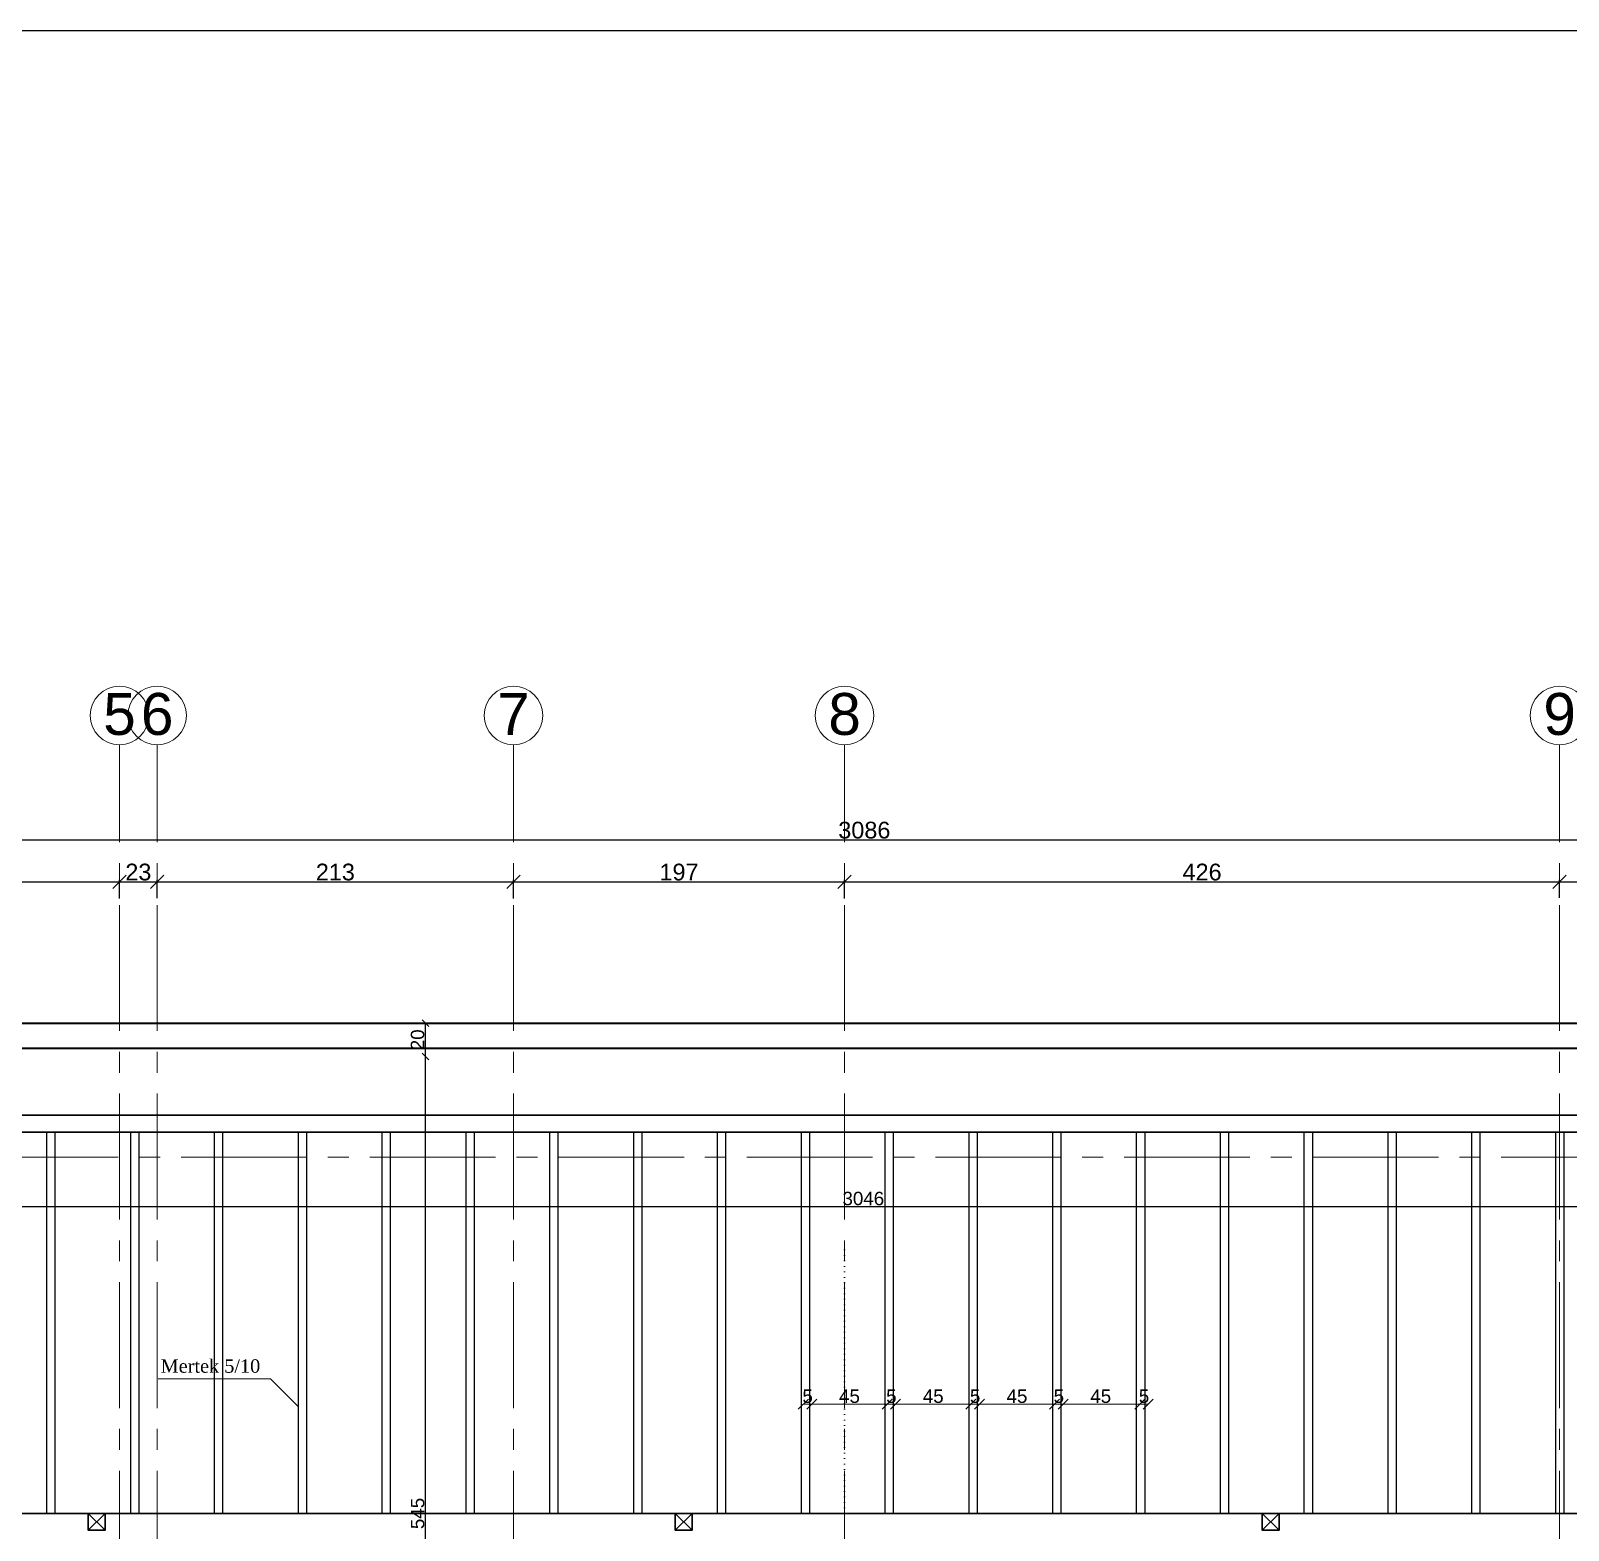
# Model space of a CAD drawing. Header units: centimetres. Extents: x 14449 to 53524, y -19051 to -10746.
# Drawn here: x 37747 to 38664, y -11641 to -10746 of the extents above; entities that cross this region are included whole.
import ezdxf

# ---------------------------------------------------------------- set-up
doc = ezdxf.new("R2010")
doc.units = ezdxf.units.CM
doc.linetypes.add('CENTER2', pattern=[112.5, 75, -12.5, 12.5, -12.5])
doc.linetypes.add('DOT2', pattern=[3.175, 0, -3.175])
for name, color, linetype, lineweight in [('P-AKS', 255, 'Continuous', 5), ('P-KİRİŞ', 130, 'DOT2', 5), ('P-ÖLÇÜ DIŞ', 245, 'Continuous', 9), ('P-ÖLÇÜ İÇ', 243, 'Continuous', 0), ('rtm-duv tugla', 22, 'Continuous', 35), ('rtm-mhl-yazı-malzeme', 7, 'Continuous', 13), ('rtm-plan katmanı-03', 233, 'Continuous', 30), ('rtm-plan katmanı-04', 33, 'Continuous', 25), ('rtm-sembol malzeme cizgisi', 242, 'Continuous', 20), ('rtm-sıva', 252, 'Continuous', 15)]:
    doc.layers.add(name, color=color, linetype=linetype, lineweight=lineweight)
doc.styles.add('arial_1_18', font='arial.ttf', dxfattribs={"height": 0.2})
doc.styles.get("Standard").update_dxf_attribs({"font": 'arial.ttf'})
doc.styles.add('times new roman_1_18', font='times.ttf', dxfattribs={"height": 0.2})
doc.dimstyles.new('DIŞ ÖLÇÜ', dxfattribs={"dimtxt": 10, "dimasz": 8, "dimexe": 1.25, "dimexo": 0.625, "dimtad": 1, "dimdec": 0, "dimtxsty": 'Standard', "dimblk": 'OBLIQUE', "dimcen": 2.5, "dimse1": 1, "dimse2": 1, "dimclrd": 256, "dimclrt": 256, "dimadec": 0, "dimazin": 0, "dimtfac": 1, "dimtdec": 0, "dimtmove": 0, "dimatfit": 3, "dimldrblk": 'OBLIQUE', "dimfxl": 1, "dimarcsym": 0})
doc.dimstyles.new('İÇ ÖLÇÜ', dxfattribs={"dimtxt": 8, "dimasz": 4, "dimexe": 1.25, "dimexo": 0.625, "dimtad": 1, "dimdec": 0, "dimtxsty": 'Standard', "dimblk": 'OBLIQUE', "dimcen": 2.5, "dimse1": 1, "dimse2": 1, "dimclrd": 256, "dimclrt": 256, "dimadec": 0, "dimazin": 0, "dimtfac": 1, "dimtdec": 0, "dimtmove": 1, "dimatfit": 3, "dimldrblk": 'OBLIQUE', "dimfxl": 1, "dimarcsym": 0})

# ---------------------------------------------------------------- blocks, each defined once
blk = doc.blocks.new('YTUJ7U')
at = {"layer": 'P-AKS', "linetype": 'CENTER2'}
for points in [[(27148.12, -9962.63), (27148.12, -8554.55)], [(27170.62, -9962.63), (27170.62, -8554.55)], [(27383.12, -9962.63), (27383.12, -8554.55)], [(27580.62, -9962.63), (27580.62, -8554.55)], [(28007.12, -9962.63), (28007.12, -8554.55)], [(25834.86, -8800.51), (29322.56, -8800.51)]]:
    blk.add_lwpolyline(points, dxfattribs=at)
at = {"layer": 'P-AKS', "linetype": 'Continuous'}
for centre in [(27148.12, -8537.05), (27170.62, -8537.05), (27383.12, -8537.05), (27580.62, -8537.05), (28007.12, -8537.05)]:
    blk.add_circle(centre, 17.5, dxfattribs=at)
at = {"layer": 'P-AKS', "linetype": 'Continuous', "style": 'arial_1_18'}
for s, p in [('5', (27138.41, -8548.68)), ('6', (27160.91, -8548.68)), ('7', (27373.41, -8548.68)), ('8', (27570.91, -8548.68)), ('9', (27997.41, -8548.68))]:
    blk.add_text(s, height=25, dxfattribs=at).set_placement(p)
blk = doc.blocks.new('_Oblique')
at = {"color": 0, "linetype": 'ByBlock', "lineweight": -2}
blk.add_line((-0.5, -0.5), (0.5, 0.5), dxfattribs=at)
blk = doc.blocks.new('*D4248')
at = {"layer": 'Defpoints', "color": 0, "transparency": 16777216}
for p in [(39787.22, -11228.8), (36700.8, -11240.97), (39787.22, -11240.97)]:
    blk.add_point(p, dxfattribs=at)
at = {"layer": 'P-ÖLÇÜ DIŞ', "color": 0, "lineweight": -2, "transparency": 16777216}
for p, q in [((36700.8, -11238.8), (36700.8, -11227.55)), ((39787.22, -11238.8), (39787.22, -11227.55))]:
    blk.add_line(p, q, dxfattribs=at)
at = {"layer": 'P-ÖLÇÜ DIŞ', "lineweight": -2, "transparency": 16777216}
blk.add_line((36700.8, -11228.8), (39787.22, -11228.8), dxfattribs=at)
at = {"layer": 'P-ÖLÇÜ DIŞ', "lineweight": -2, "transparency": 16777216, "xscale": 8, "yscale": 8, "zscale": 8, "rotation": 180}
blk.add_blockref('_Oblique', (36700.8, -11228.8), dxfattribs=at)
at = {"layer": 'P-ÖLÇÜ DIŞ', "lineweight": -2, "transparency": 16777216, "xscale": 8, "yscale": 8, "zscale": 8}
blk.add_blockref('_Oblique', (39787.22, -11228.8), dxfattribs=at)
at = {"layer": 'P-ÖLÇÜ DIŞ', "transparency": 16777216, "insert": (38244.01, -11223.06), "char_height": 10, "attachment_point": 5}
blk.add_mtext('3086', dxfattribs=at)
blk = doc.blocks.new('*D4251')
at = {"layer": 'Defpoints', "color": 0, "transparency": 16777216}
for p in [(37799.72, -11253.8), (37467.22, -11267.96), (37799.72, -11264.96)]:
    blk.add_point(p, dxfattribs=at)
at = {"layer": 'P-ÖLÇÜ DIŞ', "color": 0, "lineweight": -2, "transparency": 16777216}
for p, q in [((37467.22, -11263.8), (37467.22, -11252.55)), ((37799.72, -11263.8), (37799.72, -11252.55))]:
    blk.add_line(p, q, dxfattribs=at)
at = {"layer": 'P-ÖLÇÜ DIŞ', "lineweight": -2, "transparency": 16777216}
blk.add_line((37467.22, -11253.8), (37799.72, -11253.8), dxfattribs=at)
at = {"layer": 'P-ÖLÇÜ DIŞ', "lineweight": -2, "transparency": 16777216, "xscale": 8, "yscale": 8, "zscale": 8, "rotation": 180}
blk.add_blockref('_Oblique', (37467.22, -11253.8), dxfattribs=at)
at = {"layer": 'P-ÖLÇÜ DIŞ', "lineweight": -2, "transparency": 16777216, "xscale": 8, "yscale": 8, "zscale": 8}
blk.add_blockref('_Oblique', (37799.72, -11253.8), dxfattribs=at)
at = {"layer": 'P-ÖLÇÜ DIŞ', "transparency": 16777216, "insert": (37633.47, -11248.06), "char_height": 10, "attachment_point": 5}
blk.add_mtext('333', dxfattribs=at)
blk = doc.blocks.new('*D4252')
at = {"layer": 'Defpoints', "color": 0, "transparency": 16777216}
for p in [(37822.22, -11253.8), (37799.72, -11264.96), (37822.22, -11264.23)]:
    blk.add_point(p, dxfattribs=at)
at = {"layer": 'P-ÖLÇÜ DIŞ', "color": 0, "lineweight": -2, "transparency": 16777216}
for p, q in [((37799.72, -11263.8), (37799.72, -11252.55)), ((37822.22, -11263.61), (37822.22, -11252.55))]:
    blk.add_line(p, q, dxfattribs=at)
at = {"layer": 'P-ÖLÇÜ DIŞ', "lineweight": -2, "transparency": 16777216}
blk.add_line((37799.72, -11253.8), (37822.22, -11253.8), dxfattribs=at)
at = {"layer": 'P-ÖLÇÜ DIŞ', "lineweight": -2, "transparency": 16777216, "xscale": 8, "yscale": 8, "zscale": 8, "rotation": 180}
blk.add_blockref('_Oblique', (37799.72, -11253.8), dxfattribs=at)
at = {"layer": 'P-ÖLÇÜ DIŞ', "lineweight": -2, "transparency": 16777216, "xscale": 8, "yscale": 8, "zscale": 8}
blk.add_blockref('_Oblique', (37822.22, -11253.8), dxfattribs=at)
at = {"layer": 'P-ÖLÇÜ DIŞ', "transparency": 16777216, "insert": (37810.97, -11248.06), "char_height": 10, "attachment_point": 5}
blk.add_mtext('23', dxfattribs=at)
blk = doc.blocks.new('*D4253')
at = {"layer": 'Defpoints', "color": 0, "transparency": 16777216}
for p in [(38034.72, -11253.8), (37822.22, -11264.23), (38034.72, -11265.5)]:
    blk.add_point(p, dxfattribs=at)
at = {"layer": 'P-ÖLÇÜ DIŞ', "color": 0, "lineweight": -2, "transparency": 16777216}
for p, q in [((37822.22, -11263.61), (37822.22, -11252.55)), ((38034.72, -11263.8), (38034.72, -11252.55))]:
    blk.add_line(p, q, dxfattribs=at)
at = {"layer": 'P-ÖLÇÜ DIŞ', "lineweight": -2, "transparency": 16777216}
blk.add_line((37822.22, -11253.8), (38034.72, -11253.8), dxfattribs=at)
at = {"layer": 'P-ÖLÇÜ DIŞ', "lineweight": -2, "transparency": 16777216, "xscale": 8, "yscale": 8, "zscale": 8, "rotation": 180}
blk.add_blockref('_Oblique', (37822.22, -11253.8), dxfattribs=at)
at = {"layer": 'P-ÖLÇÜ DIŞ', "lineweight": -2, "transparency": 16777216, "xscale": 8, "yscale": 8, "zscale": 8}
blk.add_blockref('_Oblique', (38034.72, -11253.8), dxfattribs=at)
at = {"layer": 'P-ÖLÇÜ DIŞ', "transparency": 16777216, "insert": (37928.47, -11248.06), "char_height": 10, "attachment_point": 5}
blk.add_mtext('213', dxfattribs=at)
blk = doc.blocks.new('*D4254')
at = {"layer": 'Defpoints', "color": 0, "transparency": 16777216}
for p in [(38232.22, -11253.8), (38034.72, -11265.5), (38232.22, -11264.72)]:
    blk.add_point(p, dxfattribs=at)
at = {"layer": 'P-ÖLÇÜ DIŞ', "color": 0, "lineweight": -2, "transparency": 16777216}
for p, q in [((38034.72, -11263.8), (38034.72, -11252.55)), ((38232.22, -11263.8), (38232.22, -11252.55))]:
    blk.add_line(p, q, dxfattribs=at)
at = {"layer": 'P-ÖLÇÜ DIŞ', "lineweight": -2, "transparency": 16777216}
blk.add_line((38034.72, -11253.8), (38232.22, -11253.8), dxfattribs=at)
at = {"layer": 'P-ÖLÇÜ DIŞ', "lineweight": -2, "transparency": 16777216, "xscale": 8, "yscale": 8, "zscale": 8, "rotation": 180}
blk.add_blockref('_Oblique', (38034.72, -11253.8), dxfattribs=at)
at = {"layer": 'P-ÖLÇÜ DIŞ', "lineweight": -2, "transparency": 16777216, "xscale": 8, "yscale": 8, "zscale": 8}
blk.add_blockref('_Oblique', (38232.22, -11253.8), dxfattribs=at)
at = {"layer": 'P-ÖLÇÜ DIŞ', "transparency": 16777216, "insert": (38133.47, -11248.07), "char_height": 10, "attachment_point": 5}
blk.add_mtext('197', dxfattribs=at)
blk = doc.blocks.new('*D4255')
at = {"layer": 'Defpoints', "color": 0, "transparency": 16777216}
for p in [(38658.72, -11253.8), (38232.22, -11264.72), (38658.72, -11263.94)]:
    blk.add_point(p, dxfattribs=at)
at = {"layer": 'P-ÖLÇÜ DIŞ', "color": 0, "lineweight": -2, "transparency": 16777216}
for p, q in [((38232.22, -11263.8), (38232.22, -11252.55)), ((38658.72, -11263.31), (38658.72, -11252.55))]:
    blk.add_line(p, q, dxfattribs=at)
at = {"layer": 'P-ÖLÇÜ DIŞ', "lineweight": -2, "transparency": 16777216}
blk.add_line((38232.22, -11253.8), (38658.72, -11253.8), dxfattribs=at)
at = {"layer": 'P-ÖLÇÜ DIŞ', "lineweight": -2, "transparency": 16777216, "xscale": 8, "yscale": 8, "zscale": 8, "rotation": 180}
blk.add_blockref('_Oblique', (38232.22, -11253.8), dxfattribs=at)
at = {"layer": 'P-ÖLÇÜ DIŞ', "lineweight": -2, "transparency": 16777216, "xscale": 8, "yscale": 8, "zscale": 8}
blk.add_blockref('_Oblique', (38658.72, -11253.8), dxfattribs=at)
at = {"layer": 'P-ÖLÇÜ DIŞ', "transparency": 16777216, "insert": (38445.47, -11248.07), "char_height": 10, "attachment_point": 5}
blk.add_mtext('426', dxfattribs=at)
blk = doc.blocks.new('*D4256')
at = {"layer": 'Defpoints', "color": 0, "transparency": 16777216}
for p in [(38993.72, -11253.8), (38658.72, -11263.94), (38993.72, -11265.11)]:
    blk.add_point(p, dxfattribs=at)
at = {"layer": 'P-ÖLÇÜ DIŞ', "color": 0, "lineweight": -2, "transparency": 16777216}
for p, q in [((38658.72, -11263.31), (38658.72, -11252.55)), ((38993.72, -11263.8), (38993.72, -11252.55))]:
    blk.add_line(p, q, dxfattribs=at)
at = {"layer": 'P-ÖLÇÜ DIŞ', "lineweight": -2, "transparency": 16777216}
blk.add_line((38658.72, -11253.8), (38993.72, -11253.8), dxfattribs=at)
at = {"layer": 'P-ÖLÇÜ DIŞ', "lineweight": -2, "transparency": 16777216, "xscale": 8, "yscale": 8, "zscale": 8, "rotation": 180}
blk.add_blockref('_Oblique', (38658.72, -11253.8), dxfattribs=at)
at = {"layer": 'P-ÖLÇÜ DIŞ', "lineweight": -2, "transparency": 16777216, "xscale": 8, "yscale": 8, "zscale": 8}
blk.add_blockref('_Oblique', (38993.72, -11253.8), dxfattribs=at)
at = {"layer": 'P-ÖLÇÜ DIŞ', "transparency": 16777216, "insert": (38826.22, -11248.06), "char_height": 10, "attachment_point": 5}
blk.add_mtext('335', dxfattribs=at)
blk = doc.blocks.new('*D4656')
at = {"layer": 'Defpoints', "color": 0, "lineweight": 30, "transparency": 16777216}
for p in [(36720.19, -11447.47), (39766.62, -11447.47), (39766.62, -11447.93)]:
    blk.add_point(p, dxfattribs=at)
at = {"layer": 'P-ÖLÇÜ İÇ', "lineweight": -2, "transparency": 16777216}
blk.add_line((36720.19, -11447.47), (39766.62, -11447.47), dxfattribs=at)
at = {"layer": 'P-ÖLÇÜ İÇ', "lineweight": -2, "transparency": 16777216, "xscale": 4, "yscale": 4, "zscale": 4, "rotation": 180}
blk.add_blockref('_Oblique', (36720.19, -11447.47), dxfattribs=at)
at = {"layer": 'P-ÖLÇÜ İÇ', "lineweight": -2, "transparency": 16777216, "xscale": 4, "yscale": 4, "zscale": 4}
blk.add_blockref('_Oblique', (39766.62, -11447.47), dxfattribs=at)
at = {"layer": 'P-ÖLÇÜ İÇ', "transparency": 16777216, "insert": (38243.4, -11442.75), "char_height": 8, "attachment_point": 5}
blk.add_mtext('3046', dxfattribs=at)
blk = doc.blocks.new('*D4668')
at = {"layer": 'Defpoints', "color": 0, "lineweight": 30, "transparency": 16777216}
for p in [(37982.26, -11358.05), (37982.26, -11358.05), (37982.26, -11903.05)]:
    blk.add_point(p, dxfattribs=at)
at = {"layer": 'P-ÖLÇÜ İÇ', "lineweight": -2, "transparency": 16777216}
blk.add_line((37982.26, -11903.05), (37982.26, -11358.05), dxfattribs=at)
at = {"layer": 'P-ÖLÇÜ İÇ', "lineweight": -2, "transparency": 16777216, "xscale": 4, "yscale": 4, "zscale": 4}
for p, rotation in [((37982.26, -11358.05), 90), ((37982.26, -11903.05), 270)]:
    blk.add_blockref('_Oblique', p, dxfattribs=dict(at, rotation=rotation))
at = {"layer": 'P-ÖLÇÜ İÇ', "transparency": 16777216, "insert": (37977.56, -11630.55), "char_height": 8, "attachment_point": 5, "rotation": 90}
blk.add_mtext('545', dxfattribs=at)
blk = doc.blocks.new('*D4669')
at = {"layer": 'Defpoints', "color": 0, "lineweight": 30, "transparency": 16777216}
for p in [(37982.26, -11338.05), (37982.26, -11338.05), (37982.26, -11358.05)]:
    blk.add_point(p, dxfattribs=at)
at = {"layer": 'P-ÖLÇÜ İÇ', "lineweight": -2, "transparency": 16777216}
blk.add_line((37982.26, -11358.05), (37982.26, -11338.05), dxfattribs=at)
at = {"layer": 'P-ÖLÇÜ İÇ', "lineweight": -2, "transparency": 16777216, "xscale": 4, "yscale": 4, "zscale": 4}
for p, rotation in [((37982.26, -11338.05), 90), ((37982.26, -11358.05), 270)]:
    blk.add_blockref('_Oblique', p, dxfattribs=dict(at, rotation=rotation))
at = {"layer": 'P-ÖLÇÜ İÇ', "transparency": 16777216, "insert": (37977.55, -11348.05), "char_height": 8, "attachment_point": 5, "rotation": 90}
blk.add_mtext('20', dxfattribs=at)
blk = doc.blocks.new('dikme.')
at = {"layer": 'rtm-plan katmanı-03'}
for p, q in [((25297.48, 7661.15), (25307.48, 7671.15)), ((25307.48, 7661.15), (25297.48, 7671.15))]:
    blk.add_line(p, q, dxfattribs=at)
blk.add_lwpolyline([(25307.48, 7671.15), (25307.48, 7661.15), (25297.48, 7661.15), (25297.48, 7671.15), (25307.48, 7671.15)], dxfattribs=at)

msp = doc.modelspace()

# ---------------------------------------------------------------- linework, layer by layer
at = {"color": 2, "lineweight": 25}
msp.add_lwpolyline([(53524.41, -10746.25), (16573.39, -10746.25)], dxfattribs=at)
at = {"layer": 'P-KİRİŞ'}
msp.add_lwpolyline([(38232.22, -11630.55), (38232.22, -11468.05)], dxfattribs=at)
at = {"layer": 'P-ÖLÇÜ İÇ', "color": 7}
for p, q in [((38207.63, -11565.34), (38212.71, -11565.34)), ((38212.71, -11565.34), (38257.59, -11565.34)), ((38257.59, -11565.34), (38262.67, -11565.34)), ((38262.67, -11565.34), (38307.54, -11565.34)), ((38307.54, -11565.34), (38312.62, -11565.34)), ((38312.62, -11565.34), (38357.49, -11565.34)), ((38357.49, -11565.34), (38362.57, -11565.34)), ((38362.57, -11565.34), (38408.29, -11565.34)), ((38408.29, -11565.34), (38413.37, -11565.34))]:
    msp.add_line(p, q, dxfattribs=at)
at = {"layer": 'rtm-duv tugla'}
for p, q in [((36702.48, -11338.05), (39788.93, -11338.05)), ((36722.17, -11353.05), (39768.61, -11353.05))]:
    msp.add_line(p, q, dxfattribs=at)
at = {"layer": 'rtm-plan katmanı-03'}
for points in [[(36721.33, -11393.05), (39767.77, -11393.05)], [(36721.12, -11403.05), (39767.56, -11403.05)], [(36716.34, -11630.55), (39762.55, -11630.55)]]:
    msp.add_lwpolyline(points, dxfattribs=at)
at = {"layer": 'rtm-plan katmanı-04'}
for p, q in [((37756.44, -11630.55), (37756.44, -11403.05)), ((37761.44, -11630.55), (37761.44, -11403.05)), ((37806.44, -11630.55), (37806.44, -11403.05)), ((37811.44, -11630.55), (37811.44, -11403.05)), ((37856.44, -11630.55), (37856.44, -11403.05)), ((37861.44, -11630.55), (37861.44, -11403.05)), ((37906.44, -11630.55), (37906.44, -11403.05)), ((37911.44, -11630.55), (37911.44, -11403.05)), ((37956.44, -11630.55), (37956.44, -11403.05)), ((37961.44, -11630.55), (37961.44, -11403.05)), ((38006.44, -11630.55), (38006.44, -11403.05)), ((38011.44, -11630.55), (38011.44, -11403.05)), ((38056.44, -11630.55), (38056.44, -11403.05)), ((38061.44, -11630.55), (38061.44, -11403.05)), ((38106.44, -11630.55), (38106.44, -11403.05)), ((38111.44, -11630.55), (38111.44, -11403.05)), ((38156.44, -11630.55), (38156.44, -11403.05)), ((38161.44, -11630.55), (38161.44, -11403.05)), ((38206.44, -11630.55), (38206.44, -11403.05)), ((38211.44, -11630.55), (38211.44, -11403.05)), ((38256.44, -11630.55), (38256.44, -11403.05)), ((38261.44, -11630.55), (38261.44, -11403.05)), ((38306.44, -11630.55), (38306.44, -11403.05)), ((38311.44, -11630.55), (38311.44, -11403.05)), ((38356.44, -11630.55), (38356.44, -11403.05)), ((38361.44, -11630.55), (38361.44, -11403.05)), ((38406.44, -11630.55), (38406.44, -11403.05)), ((38411.44, -11630.55), (38411.44, -11403.05)), ((38456.44, -11630.55), (38456.44, -11403.05)), ((38461.44, -11630.55), (38461.44, -11403.05)), ((38506.44, -11630.55), (38506.44, -11403.05)), ((38511.44, -11630.55), (38511.44, -11403.05)), ((38556.44, -11630.55), (38556.44, -11403.05)), ((38561.44, -11630.55), (38561.44, -11403.05)), ((38606.44, -11630.55), (38606.44, -11403.05)), ((38611.44, -11630.55), (38611.44, -11403.05)), ((38656.44, -11630.55), (38656.44, -11403.05)), ((38661.44, -11630.55), (38661.44, -11403.05))]:
    msp.add_line(p, q, dxfattribs=at)
at = {"layer": 'rtm-sembol malzeme cizgisi'}
msp.add_lwpolyline([(37906.44, -11566.95), (37889.86, -11550.23), (37822.74, -11550.23)], dxfattribs=at)

# ---------------------------------------------------------------- block references
at = {"color": 3, "lineweight": 30}
for p in [(12483.65, -19301.7), (12833.77, -19301.7), (13183.89, -19301.7)]:
    msp.add_blockref('dikme.', p, dxfattribs=at)
at = {"layer": 'P-ÖLÇÜ İÇ', "color": 7, "xscale": 6, "yscale": 6, "zscale": 6}
for p, rotation in [((38207.63, -11565.34), 180), ((38212.71, -11565.34), 179.9999999999896), ((38257.59, -11565.34), 179.9999999999896), ((38262.67, -11565.34), 179.9999999999896), ((38307.54, -11565.34), 179.9999999999896), ((38312.62, -11565.34), 179.9999999999896), ((38357.49, -11565.34), 179.9999999999896), ((38362.57, -11565.34), 180), ((38408.29, -11565.34), 179.9999999999896)]:
    msp.add_blockref('_Oblique', p, dxfattribs=dict(at, rotation=rotation))
for p in [(38212.71, -11565.34), (38257.59, -11565.34), (38262.67, -11565.34), (38307.54, -11565.34), (38312.62, -11565.34), (38357.49, -11565.34), (38362.57, -11565.34), (38408.29, -11565.34), (38413.37, -11565.34)]:
    msp.add_blockref('_Oblique', p, dxfattribs=at)
at = {"layer": 'rtm-sıva'}
msp.add_blockref('YTUJ7U', (10651.6, -2617.54), dxfattribs=at)

# ---------------------------------------------------------------- texts
at = {"layer": 'P-ÖLÇÜ İÇ', "color": 7, "char_height": 8, "attachment_point": 5}
for s, insert in [('5', (38210.17, -11560.65)), ('45', (38235.15, -11560.65)), ('5', (38260.13, -11560.65)), ('45', (38285.1, -11560.65)), ('5', (38310.08, -11560.65)), ('45', (38335.06, -11560.65)), ('5', (38360.03, -11560.65)), ('45', (38385.01, -11560.65)), ('5', (38410.83, -11560.65))]:
    msp.add_mtext(s, dxfattribs=dict(at, insert=insert))
at = {"layer": 'rtm-mhl-yazı-malzeme', "insert": (37824.28, -11538.61), "char_height": 8, "attachment_point": 1, "style": 'times new roman_1_18'}
msp.add_mtext_dynamic_manual_height_columns('Mertek 5/10', width=96.2389, gutter_width=10, heights=[0], dxfattribs=at)

# ---------------------------------------------------------------- dimensions: what is measured, and where the dimension line sits
at = {"layer": 'P-ÖLÇÜ DIŞ'}
for base, p1, p2, override, picture, middle in [((39787.22, -11228.8), (36700.8, -11240.97), (39787.22, -11240.97), {"dimse1": 0, "dimse2": 0, "dimfxl": 10, "dimfxlon": 1}, '*D4248', (38244.01, -11223.06)), ((37799.71913776, -11253.79660252), (37467.21913776, -11267.96014276), (37799.71913776, -11264.96082455), {"dimse1": 0, "dimse2": 0, "dimtmove": 1, "dimfxl": 10, "dimfxlon": 1}, '*D4251', (37633.46913776, -11248.062462)), ((37822.21913776, -11253.79660252), (37799.71913776, -11264.96082455), (37822.21913776, -11264.23041325), {"dimse1": 0, "dimse2": 0, "dimtmove": 1, "dimfxl": 10, "dimfxlon": 1}, '*D4252', (37810.96913776, -11248.062462)), ((38034.71913792, -11253.79660252), (37822.21913776, -11264.23041325), (38034.71913792, -11265.4978238), {"dimse1": 0, "dimse2": 0, "dimtmove": 1, "dimfxl": 10, "dimfxlon": 1}, '*D4253', (37928.46913784, -11248.062462)), ((38232.21913783, -11253.79660252), (38034.71913792, -11265.4978238), (38232.21913783, -11264.71743618), {"dimse1": 0, "dimse2": 0, "dimtmove": 1, "dimfxl": 10, "dimfxlon": 1}, '*D4254', (38133.46913788, -11248.06587264)), ((38658.719137, -11253.796603), (38232.219138, -11264.717436), (38658.719137, -11263.935141), {"dimse1": 0, "dimse2": 0, "dimtmove": 1, "dimfxl": 10, "dimfxlon": 1}, '*D4255', (38445.469138, -11248.065873)), ((38993.72, -11253.8), (38658.72, -11263.94), (38993.72, -11265.11), {"dimse1": 0, "dimse2": 0, "dimtmove": 1, "dimfxl": 10, "dimfxlon": 1}, '*D4256', (38826.22, -11248.06))]:
    dim = msp.add_linear_dim(base=base, p1=p1, p2=p2, dimstyle='DIŞ ÖLÇÜ', override=override, dxfattribs=at)
    dim.commit()
    dim.dimension.update_dxf_attribs({"geometry": picture, "text_midpoint": middle})
at = {"layer": 'P-ÖLÇÜ İÇ'}
for base, p1, p2, picture, middle in [((37982.26, -11338.05), (37982.26, -11358.05), (37982.26, -11338.05), '*D4669', (37977.55, -11348.05)), ((37982.26, -11358.05), (37982.26, -11903.05), (37982.26, -11358.05), '*D4668', (37977.56, -11630.55))]:
    dim = msp.add_linear_dim(base=base, p1=p1, p2=p2, angle=90, dimstyle='İÇ ÖLÇÜ', dxfattribs=at)
    dim.commit()
    dim.dimension.update_dxf_attribs({"geometry": picture, "text_midpoint": middle})
dim = msp.add_linear_dim(base=(39766.62, -11447.47), p1=(36720.19, -11447.47), p2=(39766.62, -11447.93), dimstyle='İÇ ÖLÇÜ', dxfattribs=at)
dim.commit()
dim.dimension.update_dxf_attribs({"geometry": '*D4656', "text_midpoint": (38243.4, -11442.75)})

doc.saveas('drawing.dxf')
